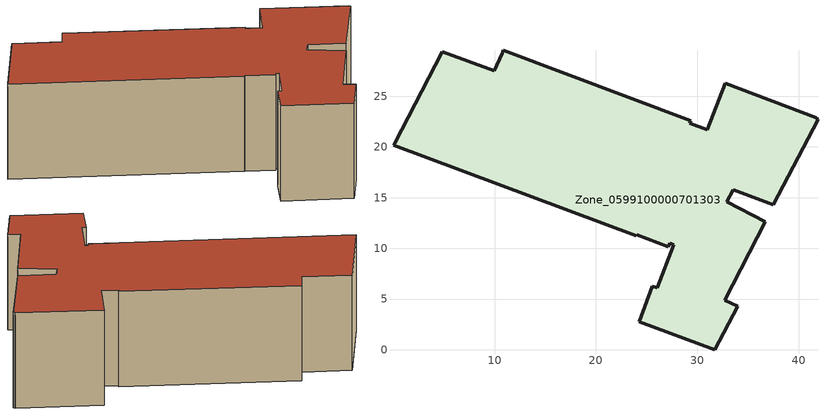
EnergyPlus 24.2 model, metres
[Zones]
Zone_0599100000701303
 floor ground (C_G): 32.78,26.3 41.75,22.89 41.72,22.83 41.91,22.76 37.48,14.32 33.55,15.76 32.91,14.6 36.69,12.61 32.72,4.88 33.99,4.31 31.72,0 24.28,2.74 25.58,6.28 26.06,6.13 27.67,10.36 27.3,10.49 27.15,10.17 24.04,11.35 23.99,11.24 0.03,20.16 0.15,20.38 4.84,29.4 9.96,27.53 10.76,29.27 10.8,29.43 10.85,29.54 29.34,22.59 29.24,22.36 31,21.69 z0
 wall outside (C_F): 10.85,29.54 10.8,29.43 10.76,29.27 9.96,27.53 4.84,29.4 0.15,20.38 0.03,20.16 23.99,11.24 24.04,11.35 27.15,10.17 27.3,10.49 27.67,10.36 26.06,6.13 25.58,6.28 24.28,2.74 31.72,0 33.99,4.31 32.72,4.88 36.69,12.61 32.91,14.6 33.55,15.76 37.48,14.32 41.91,22.76 41.72,22.83 41.75,22.89 32.78,26.3 31,21.69 29.24,22.36 29.34,22.59 10.85,29.54 z0:11.26
 roof outside (C_R): 41.75,22.89 32.78,26.3 31,21.69 29.24,22.36 29.34,22.59 10.85,29.54 10.8,29.43 10.76,29.27 9.96,27.53 4.84,29.4 0.15,20.38 0.03,20.16 23.99,11.24 24.04,11.35 27.15,10.17 27.3,10.49 27.67,10.36 26.06,6.13 25.58,6.28 24.28,2.74 31.72,0 33.99,4.31 32.72,4.88 36.69,12.61 32.91,14.6 33.55,15.76 37.48,14.32 41.91,22.76 41.72,22.83 z11.26
[BUILDING]
Pand.0599100000701303: North Axis=0; Terrain=City; Loads Convergence Tolerance Value=0.04; Temperature Convergence Tolerance Value=0.4; Solar Distribution=FullExterior; Maximum Number of Warmup Days=25; Minimum Number of Warmup Days=1
[Site:Location]
Rotterdam.The.Hague.AP_ZH_NLD Design_Conditions: Latitude=51.96; Longitude=4.45; Time Zone=1; Elevation=-4.5
[SITE:GROUNDTEMPERATURE:BUILDINGSURFACE]
18, 18, 18, 18, 18, 18, 18, 18, 18, 18, 18, 18
[MATERIAL] Thermal Absorptance=0.9; Solar Absorptance=0.7; Visible Absorptance=0.7
Name | Roughness | Thickness | Conductivity | Density | Specific Heat
G.TC.1946-1964 | MediumSmooth | 0.15 | 1 | 540 | 1210
F.TC.1946-1964 | Rough | 0.3 | 0.857143 | 1920 | 840
R.TC.1946-1964 | MediumRough | 0.2 | 0.235294 | 1500 | 1000
[CONSTRUCTION]
C_G: G.TC.1946-1964
C_F: F.TC.1946-1964
C_R: R.TC.1946-1964
[ZONE]
Zone_0599100000701303: Type=1; Multiplier=1; Ceiling Height=Autocalculate; Volume=Autocalculate; Floor Area=autocalculate; Part of Total Floor Area=Yes
[ZONEINFILTRATION:DESIGNFLOWRATE]
Infil_Zone_0599100000701303: Zone or ZoneList or Space or SpaceList=Zone_0599100000701303; Schedule=AlwaysOn; Design Flow Rate Calculation Method=Flow/Area; Flow Rate per Floor Area=0.003; Constant Term Coefficient=1; Temperature Term Coefficient=0; Velocity Term Coefficient=0; Velocity Squared Term Coefficient=0
[HVACTEMPLATE:ZONE:IDEALLOADSAIRSYSTEM]
Zone_0599100000701303: Maximum Heating Supply Air Temperature=50; Minimum Cooling Supply Air Temperature=13; Maximum Heating Supply Air Humidity Ratio=0.0156; Minimum Cooling Supply Air Humidity Ratio=0.0077; Heating Limit=NoLimit; Cooling Limit=NoLimit; Dehumidification Control Type=ConstantSensibleHeatRatio; Cooling Sensible Heat Ratio=0.7; Dehumidification Setpoint=60; Humidification Control Type=None; Humidification Setpoint=30; Outdoor Air Method=None; Outdoor Air Flow Rate per Person=0.00944; Outdoor Air Flow Rate per Zone Floor Area=0; Outdoor Air Flow Rate per Zone=0; Demand Controlled Ventilation Type=None; Outdoor Air Economizer Type=NoEconomizer; Heat Recovery Type=None; Sensible Heat Recovery Effectiveness=0.7; Latent Heat Recovery Effectiveness=0.65
[ZONECONTROL:THERMOSTAT]
ThermostatControl_Zone_0599100000701303: Zone or ZoneList=Zone_0599100000701303; Control Type Schedule=DualSetpointControlType; Control 1=Thermostat_Zone_0599100000701303; Temperature Difference Between Cutout And Setpoint=0
[THERMOSTATSETPOINT:DUALSETPOINT]
Thermostat_Zone_0599100000701303: Heating Setpoint Temperature Schedule=HeatingSetpoint_Zone_0599100000701303; Cooling Setpoint Temperature Schedule=CoolingSetpoint_Zone_0599100000701303
[SCHEDULE:COMPACT]
HeatingSetpoint_Zone_0599100000701303: Through: 12/31, For: AllDays, Until: 24:00, 21
CoolingSetpoint_Zone_0599100000701303: Through: 12/31, For: AllDays, Until: 24:00, 24
DualSetpointControlType: Through: 12/31, For: AllDays, Until: 24:00, 4
AlwaysOn: Through: 12/31, For: AllDays, Until: 24:00, 1
